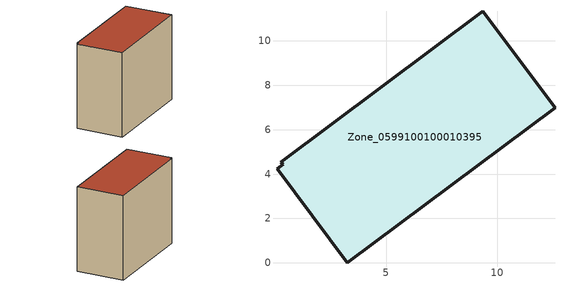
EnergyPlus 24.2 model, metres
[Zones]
Zone_0599100100010395
 floor ground (C_G): 0.08,4.24 0.36,4.44 0.26,4.54 9.35,11.34 12.61,7 3.26,0 z0
 wall outside (C_F): 3.26,0 12.61,7 9.35,11.34 0.26,4.54 0.36,4.44 0.08,4.24 3.26,0 z0:9.59
 roof outside (C_R): 0.36,4.44 0.08,4.24 3.26,0 12.61,7 9.35,11.34 0.26,4.54 z9.59
[BUILDING]
Pand.0599100100010395: North Axis=0; Terrain=City; Loads Convergence Tolerance Value=0.04; Temperature Convergence Tolerance Value=0.4; Solar Distribution=FullExterior; Maximum Number of Warmup Days=25; Minimum Number of Warmup Days=1
[Site:Location]
Rotterdam.The.Hague.AP_ZH_NLD Design_Conditions: Latitude=51.96; Longitude=4.45; Time Zone=1; Elevation=-4.5
[SITE:GROUNDTEMPERATURE:BUILDINGSURFACE]
18, 18, 18, 18, 18, 18, 18, 18, 18, 18, 18, 18
[MATERIAL] Thermal Absorptance=0.9; Solar Absorptance=0.7; Visible Absorptance=0.7
Name | Roughness | Thickness | Conductivity | Density | Specific Heat
G.TI.2015-2018 | MediumSmooth | 0.15 | 0.0428571 | 540 | 1210
F.TI.2015-2018 | Rough | 0.3 | 0.0666667 | 1920 | 840
R.TI.2015-2018 | MediumRough | 0.2 | 0.0333333 | 1500 | 1000
[CONSTRUCTION]
C_G: G.TI.2015-2018
C_F: F.TI.2015-2018
C_R: R.TI.2015-2018
[ZONE]
Zone_0599100100010395: Type=1; Multiplier=1; Ceiling Height=Autocalculate; Volume=Autocalculate; Floor Area=autocalculate; Part of Total Floor Area=Yes
[ZONEINFILTRATION:DESIGNFLOWRATE]
Infil_Zone_0599100100010395: Zone or ZoneList or Space or SpaceList=Zone_0599100100010395; Schedule=AlwaysOn; Design Flow Rate Calculation Method=Flow/Area; Flow Rate per Floor Area=0.0015; Constant Term Coefficient=1; Temperature Term Coefficient=0; Velocity Term Coefficient=0; Velocity Squared Term Coefficient=0
[HVACTEMPLATE:ZONE:IDEALLOADSAIRSYSTEM]
Zone_0599100100010395: Maximum Heating Supply Air Temperature=50; Minimum Cooling Supply Air Temperature=13; Maximum Heating Supply Air Humidity Ratio=0.0156; Minimum Cooling Supply Air Humidity Ratio=0.0077; Heating Limit=NoLimit; Cooling Limit=NoLimit; Dehumidification Control Type=ConstantSensibleHeatRatio; Cooling Sensible Heat Ratio=0.7; Dehumidification Setpoint=60; Humidification Control Type=None; Humidification Setpoint=30; Outdoor Air Method=None; Outdoor Air Flow Rate per Person=0.00944; Outdoor Air Flow Rate per Zone Floor Area=0; Outdoor Air Flow Rate per Zone=0; Demand Controlled Ventilation Type=None; Outdoor Air Economizer Type=NoEconomizer; Heat Recovery Type=None; Sensible Heat Recovery Effectiveness=0.7; Latent Heat Recovery Effectiveness=0.65
[ZONECONTROL:THERMOSTAT]
ThermostatControl_Zone_0599100100010395: Zone or ZoneList=Zone_0599100100010395; Control Type Schedule=DualSetpointControlType; Control 1=Thermostat_Zone_0599100100010395; Temperature Difference Between Cutout And Setpoint=0
[THERMOSTATSETPOINT:DUALSETPOINT]
Thermostat_Zone_0599100100010395: Heating Setpoint Temperature Schedule=HeatingSetpoint_Zone_0599100100010395; Cooling Setpoint Temperature Schedule=CoolingSetpoint_Zone_0599100100010395
[SCHEDULE:COMPACT]
HeatingSetpoint_Zone_0599100100010395: Through: 12/31, For: AllDays, Until: 24:00, 21
CoolingSetpoint_Zone_0599100100010395: Through: 12/31, For: AllDays, Until: 24:00, 24
DualSetpointControlType: Through: 12/31, For: AllDays, Until: 24:00, 4
AlwaysOn: Through: 12/31, For: AllDays, Until: 24:00, 1
